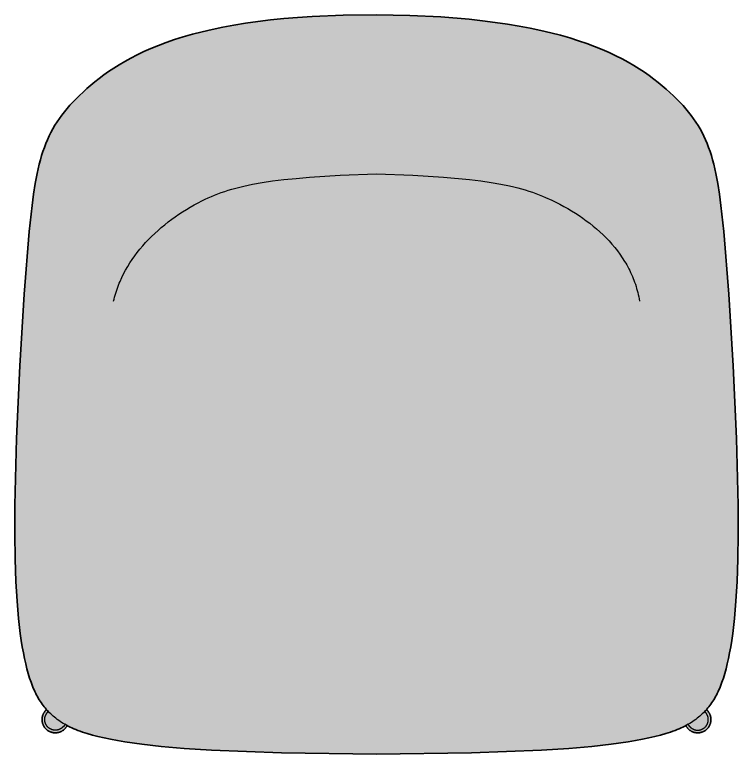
# Model space of a CAD drawing. Header units: millimetres. Extents: x 0 to 1642, y -922 to 767.
# Drawn here: x 119 to 664, y -922 to -364 of the extents above; entities that cross this region are included whole.
import ezdxf

# ---------------------------------------------------------------- set-up
doc = ezdxf.new("R2010")
doc.units = ezdxf.units.MM
doc.layers.add('Blocks', color=7, linetype='Continuous')
doc.layers.add('Blocks$Fill', color=7, linetype='Continuous', true_color=0xffffff)
doc.layers.add('Blocks$Inner', color=7, linetype='Continuous', lineweight=25, true_color=0x007f00)
doc.layers.add('Blocks$Outline', color=7, linetype='Continuous', lineweight=35, true_color=0xff3f3f)

# ---------------------------------------------------------------- blocks, each defined once
blk = doc.blocks.new('Fiber Armchair 4-leg Top')
at = {"layer": 'Blocks$Fill'}
blk.add_hatch(color=256, dxfattribs=at).paths.add_polyline_path([(325.91, 114.32), (351.17, 114.57), (376.42, 114.09), (399.71, 112.95), (421.13, 111.19), (431.16, 110.1), (440.77, 108.87), (449.95, 107.52), (458.72, 106.05), (467.1, 104.46), (475.1, 102.76), (482.72, 100.96), (489.98, 99.06), (496.89, 97.08), (503.46, 95.01), (509.71, 92.87), (515.64, 90.66), (521.28, 88.38), (526.62, 86.05), (531.69, 83.66), (536.49, 81.23), (541.03, 78.77), (545.34, 76.27), (549.41, 73.74), (553.27, 71.2), (556.92, 68.65), (560.38, 66.09), (563.65, 63.53), (566.76, 60.98), (569.7, 58.44), (572.5, 55.92), (575.16, 53.43), (577.69, 50.95), (580.1, 48.49), (582.38, 46.03), (584.54, 43.57), (586.59, 41.11), (588.53, 38.62), (590.36, 36.12), (592.09, 33.58), (593.73, 31.01), (595.26, 28.39), (596.71, 25.73), (598.08, 23), (599.36, 20.22), (600.56, 17.36), (601.69, 14.42), (602.75, 11.39), (603.75, 8.28), (604.68, 5.06), (605.56, 1.74), (606.38, -1.7), (607.16, -5.25), (608.58, -12.76), (609.85, -20.82), (611.01, -29.51), (613.11, -48.98), (616.98, -96.27), (620.28, -150.37), (622.7, -205.43), (623.93, -255.62), (624.01, -277.23), (623.75, -296.38), (623.17, -313.27), (622.31, -328.13), (621.2, -341.16), (619.87, -352.58), (619.12, -357.74), (618.34, -362.59), (617.51, -367.13), (616.65, -371.4), (615.76, -375.43), (614.82, -379.22), (613.85, -382.79), (612.84, -386.15), (611.77, -389.31), (611.22, -390.82), (610.66, -392.28), (610.08, -393.7), (609.49, -395.07), (608.89, -396.4), (608.27, -397.7), (607.63, -398.95), (606.98, -400.17), (606.31, -401.35), (605.62, -402.5), (604.92, -403.62), (604.2, -404.7), (603.46, -405.75), (602.71, -406.78), (601.93, -407.78), (601.13, -408.75), (600.32, -409.7), (600.05, -409.99), (600.31, -410.22), (600.56, -410.47), (600.8, -410.71), (601.03, -410.97), (601.25, -411.24), (601.46, -411.51), (601.66, -411.79), (601.86, -412.08), (602.04, -412.37), (602.21, -412.67), (602.37, -412.98), (602.53, -413.29), (602.67, -413.6), (602.8, -413.92), (602.91, -414.25), (603.02, -414.58), (603.12, -414.91), (603.2, -415.24), (603.28, -415.58), (603.34, -415.92), (603.39, -416.26), (603.42, -416.61), (603.45, -416.95), (603.46, -417.3), (603.46, -417.64), (603.45, -417.99), (603.43, -418.33), (603.4, -418.68), (603.35, -419.02), (603.29, -419.36), (603.22, -419.7), (603.14, -420.03), (603.05, -420.37), (602.94, -420.7), (602.83, -421.02), (602.7, -421.34), (602.56, -421.66), (602.41, -421.97), (602.25, -422.28), (602.08, -422.58), (601.9, -422.88), (601.71, -423.16), (601.51, -423.45), (601.3, -423.72), (601.08, -423.99), (600.86, -424.25), (600.62, -424.5), (600.37, -424.74), (600.12, -424.98), (599.86, -425.2), (599.59, -425.42), (599.31, -425.63), (599.03, -425.82), (598.74, -426.01), (598.44, -426.19), (598.14, -426.35), (597.83, -426.51), (597.51, -426.66), (597.2, -426.79), (596.87, -426.91), (596.55, -427.03), (596.22, -427.13), (595.88, -427.22), (595.55, -427.29), (595.21, -427.36), (594.86, -427.42), (594.52, -427.46), (594.18, -427.49), (593.83, -427.51), (593.49, -427.51), (593.14, -427.51), (592.8, -427.49), (592.45, -427.46), (592.11, -427.42), (591.77, -427.37), (591.43, -427.3), (591.09, -427.23), (590.76, -427.14), (590.42, -427.04), (590.1, -426.93), (589.77, -426.81), (589.45, -426.67), (589.14, -426.53), (588.83, -426.38), (588.53, -426.21), (588.23, -426.03), (587.94, -425.85), (587.65, -425.65), (587.38, -425.45), (587.11, -425.23), (586.84, -425.01), (586.59, -424.77), (586.34, -424.53), (586.1, -424.28), (585.87, -424.02), (585.65, -423.76), (585.44, -423.48), (585.24, -423.2), (585.05, -422.91), (584.87, -422.62), (584.69, -422.32), (584.53, -422.01), (583.71, -422.44), (582.35, -423.11), (580.94, -423.77), (579.48, -424.42), (577.95, -425.06), (576.37, -425.68), (574.72, -426.3), (573.01, -426.9), (569.39, -428.07), (565.47, -429.2), (561.25, -430.29), (556.71, -431.34), (551.81, -432.36), (546.55, -433.34), (540.9, -434.3), (528.3, -436.11), (513.57, -437.79), (496.17, -439.3), (475.59, -440.63), (422.84, -442.65), (351.17, -443.65), (279.5, -442.65), (226.74, -440.63), (206.17, -439.3), (188.77, -437.79), (174.03, -436.11), (161.44, -434.3), (155.79, -433.34), (150.53, -432.36), (145.63, -431.34), (141.08, -430.29), (136.86, -429.2), (132.95, -428.07), (129.32, -426.9), (127.61, -426.3), (125.97, -425.68), (124.38, -425.06), (122.86, -424.42), (121.39, -423.77), (119.98, -423.11), (118.62, -422.44), (117.8, -422.01), (117.64, -422.32), (117.47, -422.62), (117.29, -422.91), (117.1, -423.2), (116.9, -423.48), (116.68, -423.76), (116.46, -424.02), (116.23, -424.28), (116, -424.53), (115.75, -424.77), (115.49, -425.01), (115.23, -425.23), (114.96, -425.45), (114.68, -425.65), (114.4, -425.85), (114.11, -426.03), (113.81, -426.21), (113.51, -426.38), (113.2, -426.53), (112.88, -426.67), (112.56, -426.81), (112.24, -426.93), (111.91, -427.04), (111.58, -427.14), (111.25, -427.23), (110.91, -427.3), (110.57, -427.37), (110.23, -427.42), (109.89, -427.46), (109.54, -427.49), (109.2, -427.51), (108.85, -427.51), (108.5, -427.51), (108.16, -427.49), (107.81, -427.46), (107.47, -427.42), (107.13, -427.36), (106.79, -427.29), (106.45, -427.22), (106.12, -427.13), (105.79, -427.03), (105.46, -426.91), (105.14, -426.79), (104.82, -426.66), (104.51, -426.51), (104.2, -426.35), (103.9, -426.19), (103.6, -426.01), (103.31, -425.82), (103.03, -425.63), (102.75, -425.42), (102.48, -425.2), (102.22, -424.98), (101.96, -424.74), (101.72, -424.5), (101.48, -424.25), (101.25, -423.99), (101.03, -423.72), (100.82, -423.45), (100.62, -423.16), (100.43, -422.88), (100.25, -422.58), (100.08, -422.28), (99.92, -421.97), (99.77, -421.66), (99.64, -421.34), (99.51, -421.02), (99.39, -420.7), (99.29, -420.37), (99.2, -420.03), (99.11, -419.7), (99.04, -419.36), (98.99, -419.02), (98.94, -418.68), (98.91, -418.33), (98.88, -417.99), (98.87, -417.64), (98.87, -417.3), (98.89, -416.95), (98.91, -416.61), (98.95, -416.26), (99, -415.92), (99.06, -415.58), (99.13, -415.24), (99.22, -414.91), (99.31, -414.58), (99.42, -414.25), (99.54, -413.92), (99.67, -413.6), (99.81, -413.29), (99.96, -412.98), (100.12, -412.67), (100.3, -412.37), (100.48, -412.08), (100.67, -411.79), (100.88, -411.51), (101.09, -411.24), (101.31, -410.97), (101.54, -410.71), (101.78, -410.47), (102.03, -410.22), (102.28, -409.99), (102.02, -409.7), (101.2, -408.75), (100.41, -407.78), (99.63, -406.78), (98.87, -405.75), (98.13, -404.7), (97.41, -403.62), (96.71, -402.5), (96.03, -401.35), (95.36, -400.17), (94.71, -398.95), (94.07, -397.7), (93.45, -396.4), (92.84, -395.07), (92.25, -393.7), (91.68, -392.28), (91.11, -390.82), (90.56, -389.31), (89.5, -386.15), (88.48, -382.79), (87.51, -379.22), (86.58, -375.43), (85.68, -371.4), (84.82, -367.13), (84, -362.59), (83.21, -357.74), (82.47, -352.58), (81.14, -341.16), (80.02, -328.13), (79.16, -313.27), (78.59, -296.38), (78.32, -277.23), (78.41, -255.62), (79.63, -205.43), (82.05, -150.37), (85.36, -96.27), (89.23, -48.98), (91.33, -29.51), (92.49, -20.82), (93.76, -12.75), (95.18, -5.24), (95.95, -1.68), (96.78, 1.76), (97.65, 5.08), (98.59, 8.31), (99.58, 11.43), (100.64, 14.46), (101.77, 17.41), (102.98, 20.28), (104.26, 23.08), (105.62, 25.81), (107.07, 28.49), (108.61, 31.12), (110.24, 33.71), (111.97, 36.26), (113.81, 38.79), (115.75, 41.29), (117.8, 43.78), (119.96, 46.26), (122.24, 48.74), (124.65, 51.23), (127.18, 53.74), (129.84, 56.26), (132.64, 58.82), (135.58, 61.39), (138.69, 63.98), (141.96, 66.57), (145.42, 69.17), (149.07, 71.76), (152.92, 74.33), (157, 76.89), (161.31, 79.42), (165.85, 81.92), (170.65, 84.38), (175.72, 86.79), (181.06, 89.15), (186.7, 91.44), (192.63, 93.67), (198.88, 95.83), (205.45, 97.9), (212.36, 99.88), (219.62, 101.77), (227.24, 103.56), (235.24, 105.24), (243.62, 106.8), (252.39, 108.24), (261.57, 109.55), (271.18, 110.73), (281.21, 111.76), (291.69, 112.64), (302.63, 113.37)], flags=0)
at = {"layer": 'Blocks$Inner'}
for p, q in [((103.62, -411.43), (103.09, -411.99)), ((598.71, -411.43), (599.25, -411.99))]:
    blk.add_line(p, q, dxfattribs=at)
blk.add_lwpolyline([(351.17, -443.65), (279.5, -442.65), (226.74, -440.63), (206.17, -439.3), (188.77, -437.79), (174.03, -436.11), (161.44, -434.3), (155.79, -433.34), (150.53, -432.36), (145.63, -431.34), (141.08, -430.29), (136.86, -429.2), (132.95, -428.07), (129.32, -426.9), (127.61, -426.3), (125.97, -425.68), (124.38, -425.06), (122.86, -424.42), (121.39, -423.77), (119.98, -423.11), (118.62, -422.44), (117.31, -421.75), (116.05, -421.05), (114.83, -420.34), (113.66, -419.61), (112.52, -418.87), (111.43, -418.12), (110.36, -417.35), (109.33, -416.56), (108.33, -415.76), (107.36, -414.95), (106.42, -414.12), (105.49, -413.27), (104.59, -412.41), (103.71, -411.52), (102.86, -410.62), (102.02, -409.7), (101.2, -408.75), (100.41, -407.78), (99.63, -406.78), (98.87, -405.75), (98.13, -404.7), (97.41, -403.62), (96.71, -402.5), (96.03, -401.35), (95.36, -400.17), (94.71, -398.95), (94.07, -397.7), (93.45, -396.4), (92.84, -395.07), (92.25, -393.7), (91.68, -392.28), (91.11, -390.82), (90.56, -389.31), (89.5, -386.15), (88.48, -382.79), (87.51, -379.22), (86.58, -375.43), (85.68, -371.4), (84.82, -367.13), (84, -362.59), (83.21, -357.74), (82.47, -352.58), (81.14, -341.16), (80.02, -328.13), (79.16, -313.27), (78.59, -296.38), (78.32, -277.23), (78.41, -255.62), (79.63, -205.43), (82.05, -150.37), (85.36, -96.27), (89.23, -48.98), (91.33, -29.51), (92.49, -20.82), (93.76, -12.75), (95.18, -5.24), (95.95, -1.68), (96.78, 1.76), (97.65, 5.08), (98.59, 8.31), (99.58, 11.43), (100.64, 14.46), (101.77, 17.41), (102.98, 20.28), (104.26, 23.08), (105.62, 25.81), (107.07, 28.49), (108.61, 31.12), (110.24, 33.71), (111.97, 36.26), (113.81, 38.79), (115.75, 41.29), (117.8, 43.78), (119.96, 46.26), (122.24, 48.74), (124.65, 51.23), (127.18, 53.74), (129.84, 56.26), (132.64, 58.82), (135.58, 61.39), (138.69, 63.98), (141.96, 66.57), (145.42, 69.17), (149.07, 71.76), (152.92, 74.33), (157, 76.89), (161.31, 79.42), (165.85, 81.92), (170.65, 84.38), (175.72, 86.79), (181.06, 89.15), (186.7, 91.44), (192.63, 93.67), (198.88, 95.83), (205.45, 97.9), (212.36, 99.88), (219.62, 101.77), (227.24, 103.56), (235.24, 105.24), (243.62, 106.8), (252.39, 108.24), (261.57, 109.55), (271.18, 110.73), (281.21, 111.76), (291.69, 112.64), (302.63, 113.37), (325.91, 114.32), (351.17, 114.57), (376.42, 114.09), (399.71, 112.95), (421.13, 111.19), (431.16, 110.1), (440.77, 108.87), (449.95, 107.52), (458.72, 106.05), (467.1, 104.46), (475.1, 102.76), (482.72, 100.96), (489.98, 99.06), (496.89, 97.08), (503.46, 95.01), (509.71, 92.87), (515.64, 90.66), (521.28, 88.38), (526.62, 86.05), (531.69, 83.66), (536.49, 81.23), (541.03, 78.77), (545.34, 76.27), (549.41, 73.74), (553.27, 71.2), (556.92, 68.65), (560.38, 66.09), (563.65, 63.53), (566.76, 60.98), (569.7, 58.44), (572.5, 55.92), (575.16, 53.43), (577.69, 50.95), (580.1, 48.49), (582.38, 46.03), (584.54, 43.57), (586.59, 41.11), (588.53, 38.62), (590.36, 36.12), (592.09, 33.58), (593.73, 31.01), (595.26, 28.39), (596.71, 25.73), (598.08, 23), (599.36, 20.22), (600.56, 17.36), (601.69, 14.42), (602.75, 11.39), (603.75, 8.28), (604.68, 5.06), (605.56, 1.74), (606.38, -1.7), (607.16, -5.25), (608.58, -12.76), (609.85, -20.82), (611.01, -29.51), (613.11, -48.98), (616.98, -96.27), (620.28, -150.37), (622.7, -205.43), (623.93, -255.62), (624.01, -277.23), (623.75, -296.38), (623.17, -313.27), (622.31, -328.13), (621.2, -341.16), (619.87, -352.58), (619.12, -357.74), (618.34, -362.59), (617.51, -367.13), (616.65, -371.4), (615.76, -375.43), (614.82, -379.22), (613.85, -382.79), (612.84, -386.15), (611.77, -389.31), (611.22, -390.82), (610.66, -392.28), (610.08, -393.7), (609.49, -395.07), (608.89, -396.4), (608.27, -397.7), (607.63, -398.95), (606.98, -400.17), (606.31, -401.35), (605.62, -402.5), (604.92, -403.62), (604.2, -404.7), (603.46, -405.75), (602.71, -406.78), (601.93, -407.78), (601.13, -408.75), (600.32, -409.7), (599.48, -410.62), (598.62, -411.52), (597.74, -412.41), (596.84, -413.27), (595.92, -414.12), (594.97, -414.95), (594, -415.76), (593, -416.56), (591.97, -417.35), (590.91, -418.12), (589.81, -418.87), (588.68, -419.61), (587.5, -420.34), (586.29, -421.05), (585.02, -421.75), (583.71, -422.44), (582.35, -423.11), (580.94, -423.77), (579.48, -424.42), (577.95, -425.06), (576.37, -425.68), (574.72, -426.3), (573.01, -426.9), (569.39, -428.07), (565.47, -429.2), (561.25, -430.29), (556.71, -431.34), (551.81, -432.36), (546.55, -433.34), (540.9, -434.3), (528.3, -436.11), (513.57, -437.79), (496.17, -439.3), (475.59, -440.63), (422.84, -442.65)], close=True, dxfattribs=at)
for points in [[(152.82, -101.56), (153.18, -100.04), (153.57, -98.52), (153.99, -97.02), (154.44, -95.52), (154.92, -94.03), (155.42, -92.55), (155.95, -91.07), (156.51, -89.61), (157.09, -88.15), (157.7, -86.71), (159, -83.84), (160.4, -81.02), (161.89, -78.23), (163.48, -75.48), (165.16, -72.77), (166.93, -70.11), (168.78, -67.49), (170.72, -64.91), (172.73, -62.38), (174.83, -59.89), (176.99, -57.46), (179.23, -55.07), (181.54, -52.73), (183.92, -50.45), (186.35, -48.21), (188.85, -46.03), (191.41, -43.9), (194.02, -41.83), (196.68, -39.82), (199.39, -37.86), (202.14, -35.97), (204.94, -34.13), (207.78, -32.36), (210.66, -30.64), (213.57, -28.99), (216.52, -27.41), (219.49, -25.89), (221.83, -24.75), (224.18, -23.66), (226.58, -22.6), (229.01, -21.58), (231.5, -20.6), (234.05, -19.65), (236.67, -18.74), (239.36, -17.87), (242.15, -17.03), (245.03, -16.22), (248.02, -15.45), (251.12, -14.71), (257.71, -13.32), (264.86, -12.05), (272.65, -10.9), (281.16, -9.85), (290.45, -8.9), (300.59, -8.05), (323.74, -6.62), (351.17, -5.49), (378.61, -6.61), (401.79, -8.05), (421.29, -9.83), (429.83, -10.86), (437.67, -12), (444.87, -13.24), (451.51, -14.6), (454.64, -15.33), (457.66, -16.08), (460.57, -16.87), (463.38, -17.69), (466.11, -18.54), (468.76, -19.42), (471.35, -20.34), (473.87, -21.29), (476.34, -22.28), (478.77, -23.3), (483.53, -25.46), (486.56, -26.92), (489.55, -28.45), (492.51, -30.04), (495.44, -31.69), (498.33, -33.4), (501.18, -35.17), (503.98, -37.01), (506.73, -38.9), (509.43, -40.86), (512.08, -42.87), (514.67, -44.94), (517.19, -47.07), (519.65, -49.26), (522.05, -51.51), (524.37, -53.82), (526.61, -56.18), (528.77, -58.61), (530.86, -61.08), (532.86, -63.62), (534.76, -66.21), (536.58, -68.86), (538.3, -71.56), (539.13, -72.93), (539.92, -74.32), (540.7, -75.71), (541.44, -77.13), (542.17, -78.55), (542.86, -79.99), (543.53, -81.45), (544.16, -82.92), (544.78, -84.4), (545.36, -85.89), (545.91, -87.4), (546.43, -88.92), (546.93, -90.45), (547.39, -92), (547.83, -93.56), (548.23, -95.13), (548.6, -96.72), (548.94, -98.32), (549.25, -99.93), (549.52, -101.56)], [(102.28, -409.99), (102.03, -410.22), (101.78, -410.47), (101.54, -410.71), (101.31, -410.97), (101.09, -411.24), (100.88, -411.51), (100.67, -411.79), (100.48, -412.08), (100.3, -412.37), (100.12, -412.67), (99.96, -412.98), (99.81, -413.29), (99.67, -413.6), (99.54, -413.92), (99.42, -414.25), (99.31, -414.58), (99.22, -414.91), (99.13, -415.24), (99.06, -415.58), (99, -415.92), (98.95, -416.26), (98.91, -416.61), (98.89, -416.95), (98.87, -417.3), (98.87, -417.64), (98.88, -417.99), (98.91, -418.33), (98.94, -418.68), (98.99, -419.02), (99.04, -419.36), (99.11, -419.7), (99.2, -420.03), (99.29, -420.37), (99.39, -420.7), (99.51, -421.02), (99.64, -421.34), (99.77, -421.66), (99.92, -421.97), (100.08, -422.28), (100.25, -422.58), (100.43, -422.88), (100.62, -423.16), (100.82, -423.45), (101.03, -423.72), (101.25, -423.99), (101.48, -424.25), (101.72, -424.5), (101.96, -424.74), (102.22, -424.98), (102.48, -425.2), (102.75, -425.42), (103.03, -425.63), (103.31, -425.82), (103.6, -426.01), (103.9, -426.19), (104.2, -426.35), (104.51, -426.51), (104.82, -426.66), (105.14, -426.79), (105.46, -426.91), (105.79, -427.03), (106.12, -427.13), (106.45, -427.22), (106.79, -427.29), (107.13, -427.36), (107.47, -427.42), (107.81, -427.46), (108.16, -427.49), (108.5, -427.51), (108.85, -427.51), (109.2, -427.51), (109.54, -427.49), (109.89, -427.46), (110.23, -427.42), (110.57, -427.37), (110.91, -427.3), (111.25, -427.23), (111.58, -427.14), (111.91, -427.04), (112.24, -426.93), (112.56, -426.81), (112.88, -426.67), (113.2, -426.53), (113.51, -426.38), (113.81, -426.21), (114.11, -426.03), (114.4, -425.85), (114.68, -425.65), (114.96, -425.45), (115.23, -425.23), (115.49, -425.01), (115.75, -424.77), (116, -424.53), (116.23, -424.28), (116.46, -424.02), (116.68, -423.76), (116.9, -423.48), (117.1, -423.2), (117.29, -422.91), (117.47, -422.62), (117.64, -422.32), (117.8, -422.01)], [(116.38, -421.24), (114.8, -422.88), (114.61, -423.09), (114.42, -423.28), (114.21, -423.47), (114, -423.65), (113.79, -423.83), (113.56, -423.99), (113.34, -424.15), (113.1, -424.3), (112.86, -424.45), (112.62, -424.58), (112.37, -424.71), (112.12, -424.82), (111.87, -424.93), (111.61, -425.03), (111.34, -425.12), (111.08, -425.2), (110.81, -425.28), (110.54, -425.34), (110.27, -425.39), (109.99, -425.43), (109.72, -425.47), (109.44, -425.49), (109.16, -425.51), (108.88, -425.51), (108.61, -425.51), (108.33, -425.49), (108.05, -425.47), (107.78, -425.44), (107.5, -425.4), (107.23, -425.34), (106.96, -425.28), (106.69, -425.21), (106.42, -425.13), (106.16, -425.04), (105.9, -424.94), (105.64, -424.83), (105.39, -424.72), (105.14, -424.59), (104.9, -424.46), (104.66, -424.32), (104.43, -424.17), (104.2, -424.01), (103.98, -423.84), (103.76, -423.67), (103.55, -423.49), (103.35, -423.3), (103.15, -423.1), (102.96, -422.9), (102.77, -422.69), (102.6, -422.48), (102.43, -422.26), (102.27, -422.03), (102.12, -421.8), (101.97, -421.56), (101.83, -421.32), (101.71, -421.07), (101.59, -420.82), (101.48, -420.56), (101.38, -420.31), (101.28, -420.04), (101.2, -419.78), (101.13, -419.51), (101.06, -419.24), (101.01, -418.97), (100.96, -418.69), (100.92, -418.42), (100.9, -418.14), (100.88, -417.86), (100.87, -417.59), (100.88, -417.31), (100.89, -417.03), (100.91, -416.75), (100.94, -416.48), (100.98, -416.2), (101.03, -415.93), (101.09, -415.66), (101.16, -415.39), (101.24, -415.12), (101.33, -414.86), (101.42, -414.6), (101.53, -414.34), (101.64, -414.09), (101.77, -413.84), (101.9, -413.6), (102.04, -413.36), (102.19, -413.12), (102.34, -412.89), (102.51, -412.67), (102.68, -412.45), (102.86, -412.24), (103.05, -412.03), (103.24, -411.83), (103.44, -411.64), (103.65, -411.46)], [(600.05, -409.99), (600.31, -410.22), (600.56, -410.47), (600.8, -410.71), (601.03, -410.97), (601.25, -411.24), (601.46, -411.51), (601.66, -411.79), (601.86, -412.08), (602.04, -412.37), (602.21, -412.67), (602.37, -412.98), (602.53, -413.29), (602.67, -413.6), (602.8, -413.92), (602.91, -414.25), (603.02, -414.58), (603.12, -414.91), (603.2, -415.24), (603.28, -415.58), (603.34, -415.92), (603.39, -416.26), (603.42, -416.61), (603.45, -416.95), (603.46, -417.3), (603.46, -417.64), (603.45, -417.99), (603.43, -418.33), (603.4, -418.68), (603.35, -419.02), (603.29, -419.36), (603.22, -419.7), (603.14, -420.03), (603.05, -420.37), (602.94, -420.7), (602.83, -421.02), (602.7, -421.34), (602.56, -421.66), (602.41, -421.97), (602.25, -422.28), (602.08, -422.58), (601.9, -422.88), (601.71, -423.16), (601.51, -423.45), (601.3, -423.72), (601.08, -423.99), (600.86, -424.25), (600.62, -424.5), (600.37, -424.74), (600.12, -424.98), (599.86, -425.2), (599.59, -425.42), (599.31, -425.63), (599.03, -425.82), (598.74, -426.01), (598.44, -426.19), (598.14, -426.35), (597.83, -426.51), (597.51, -426.66), (597.2, -426.79), (596.87, -426.91), (596.55, -427.03), (596.22, -427.13), (595.88, -427.22), (595.55, -427.29), (595.21, -427.36), (594.86, -427.42), (594.52, -427.46), (594.18, -427.49), (593.83, -427.51), (593.49, -427.51), (593.14, -427.51), (592.8, -427.49), (592.45, -427.46), (592.11, -427.42), (591.77, -427.37), (591.43, -427.3), (591.09, -427.23), (590.76, -427.14), (590.42, -427.04), (590.1, -426.93), (589.77, -426.81), (589.45, -426.67), (589.14, -426.53), (588.83, -426.38), (588.53, -426.21), (588.23, -426.03), (587.94, -425.85), (587.65, -425.65), (587.38, -425.45), (587.11, -425.23), (586.84, -425.01), (586.59, -424.77), (586.34, -424.53), (586.1, -424.28), (585.87, -424.02), (585.65, -423.76), (585.44, -423.48), (585.24, -423.2), (585.05, -422.91), (584.87, -422.62), (584.69, -422.32), (584.53, -422.01)], [(585.96, -421.24), (587.53, -422.88), (587.72, -423.09), (587.92, -423.28), (588.12, -423.47), (588.33, -423.65), (588.55, -423.83), (588.77, -423.99), (589, -424.15), (589.23, -424.3), (589.47, -424.45), (589.72, -424.58), (589.96, -424.71), (590.21, -424.82), (590.47, -424.93), (590.73, -425.03), (590.99, -425.12), (591.26, -425.2), (591.53, -425.28), (591.8, -425.34), (592.07, -425.39), (592.34, -425.43), (592.62, -425.47), (592.9, -425.49), (593.17, -425.51), (593.45, -425.51), (593.73, -425.51), (594.01, -425.49), (594.28, -425.47), (594.56, -425.44), (594.84, -425.4), (595.11, -425.34), (595.38, -425.28), (595.65, -425.21), (595.91, -425.13), (596.18, -425.04), (596.44, -424.94), (596.69, -424.83), (596.94, -424.72), (597.19, -424.59), (597.44, -424.46), (597.67, -424.32), (597.91, -424.17), (598.14, -424.01), (598.36, -423.84), (598.58, -423.67), (598.79, -423.49), (598.99, -423.3), (599.19, -423.1), (599.38, -422.9), (599.56, -422.69), (599.74, -422.48), (599.91, -422.26), (600.07, -422.03), (600.22, -421.8), (600.37, -421.56), (600.5, -421.32), (600.63, -421.07), (600.75, -420.82), (600.86, -420.56), (600.96, -420.31), (601.05, -420.04), (601.14, -419.78), (601.21, -419.51), (601.27, -419.24), (601.33, -418.97), (601.38, -418.69), (601.41, -418.42), (601.44, -418.14), (601.46, -417.86), (601.46, -417.59), (601.46, -417.31), (601.45, -417.03), (601.43, -416.75), (601.4, -416.48), (601.36, -416.2), (601.31, -415.93), (601.25, -415.66), (601.18, -415.39), (601.1, -415.12), (601.01, -414.86), (600.91, -414.6), (600.81, -414.34), (600.69, -414.09), (600.57, -413.84), (600.44, -413.6), (600.3, -413.36), (600.15, -413.12), (599.99, -412.89), (599.83, -412.67), (599.66, -412.45), (599.48, -412.24), (599.29, -412.03), (599.1, -411.83), (598.9, -411.64), (598.69, -411.46)]]:
    blk.add_lwpolyline(points, dxfattribs=at)
at = {"layer": 'Blocks$Outline'}
for points in [[(271.18, 110.73), (281.21, 111.76)], [(281.21, 111.76), (291.69, 112.64)], [(291.69, 112.64), (302.63, 113.37)], [(302.63, 113.37), (325.91, 114.32)], [(325.91, 114.32), (351.17, 114.57)], [(351.17, 114.57), (376.42, 114.09)], [(376.42, 114.09), (399.71, 112.95)], [(399.71, 112.95), (421.13, 111.19)], [(235.24, 105.24), (243.62, 106.8)], [(243.62, 106.8), (252.39, 108.24)], [(252.39, 108.24), (261.57, 109.55)], [(261.57, 109.55), (271.18, 110.73)], [(421.13, 111.19), (431.16, 110.1)], [(431.16, 110.1), (440.77, 108.87)], [(440.77, 108.87), (449.95, 107.52)], [(449.95, 107.52), (458.72, 106.05)], [(212.36, 99.88), (219.62, 101.77)], [(219.62, 101.77), (227.24, 103.56)], [(227.24, 103.56), (235.24, 105.24)], [(458.72, 106.05), (467.1, 104.46)], [(467.1, 104.46), (475.1, 102.76)], [(475.1, 102.76), (482.72, 100.96)], [(482.72, 100.96), (489.98, 99.06)], [(192.63, 93.67), (198.88, 95.83)], [(198.88, 95.83), (205.45, 97.9)], [(205.45, 97.9), (212.36, 99.88)], [(489.98, 99.06), (496.89, 97.08)], [(496.89, 97.08), (503.46, 95.01)], [(503.46, 95.01), (509.71, 92.87)], [(181.06, 89.15), (186.7, 91.44)], [(186.7, 91.44), (192.63, 93.67)], [(509.71, 92.87), (515.64, 90.66)], [(515.64, 90.66), (521.28, 88.38)], [(165.85, 81.92), (170.65, 84.38)], [(170.65, 84.38), (175.72, 86.79)], [(175.72, 86.79), (181.06, 89.15)], [(521.28, 88.38), (526.62, 86.05)], [(526.62, 86.05), (531.69, 83.66)], [(157, 76.89), (161.31, 79.42)], [(161.31, 79.42), (165.85, 81.92)], [(531.69, 83.66), (536.49, 81.23)], [(536.49, 81.23), (541.03, 78.77)], [(541.03, 78.77), (545.34, 76.27)], [(149.07, 71.76), (152.92, 74.33)], [(152.92, 74.33), (157, 76.89)], [(545.34, 76.27), (549.41, 73.74)], [(549.41, 73.74), (553.27, 71.2)], [(141.96, 66.57), (145.42, 69.17)], [(145.42, 69.17), (149.07, 71.76)], [(553.27, 71.2), (556.92, 68.65)], [(556.92, 68.65), (560.38, 66.09)], [(135.58, 61.39), (138.69, 63.98)], [(138.69, 63.98), (141.96, 66.57)], [(560.38, 66.09), (563.65, 63.53)], [(563.65, 63.53), (566.76, 60.98)], [(127.18, 53.74), (129.84, 56.26)], [(129.84, 56.26), (132.64, 58.82)], [(132.64, 58.82), (135.58, 61.39)], [(566.76, 60.98), (569.7, 58.44)], [(569.7, 58.44), (572.5, 55.92)], [(572.5, 55.92), (575.16, 53.43)], [(122.24, 48.74), (124.65, 51.23)], [(124.65, 51.23), (127.18, 53.74)], [(575.16, 53.43), (577.69, 50.95)], [(577.69, 50.95), (580.1, 48.49)], [(117.8, 43.78), (119.96, 46.26)], [(119.96, 46.26), (122.24, 48.74)], [(580.1, 48.49), (582.38, 46.03)], [(582.38, 46.03), (584.54, 43.57)], [(113.81, 38.79), (115.75, 41.29)], [(115.75, 41.29), (117.8, 43.78)], [(584.54, 43.57), (586.59, 41.11)], [(586.59, 41.11), (588.53, 38.62)], [(108.61, 31.12), (110.24, 33.71)], [(110.24, 33.71), (111.97, 36.26)], [(111.97, 36.26), (113.81, 38.79)], [(588.53, 38.62), (590.36, 36.12)], [(590.36, 36.12), (592.09, 33.58)], [(592.09, 33.58), (593.73, 31.01)], [(105.62, 25.81), (107.07, 28.49)], [(107.07, 28.49), (108.61, 31.12)], [(593.73, 31.01), (595.26, 28.39)], [(595.26, 28.39), (596.71, 25.73)], [(102.98, 20.28), (104.26, 23.08)], [(104.26, 23.08), (105.62, 25.81)], [(596.71, 25.73), (598.08, 23)], [(598.08, 23), (599.36, 20.22)], [(100.64, 14.46), (101.77, 17.41)], [(101.77, 17.41), (102.98, 20.28)], [(599.36, 20.22), (600.56, 17.36)], [(600.56, 17.36), (601.69, 14.42)], [(98.59, 8.31), (99.58, 11.43)], [(99.58, 11.43), (100.64, 14.46)], [(601.69, 14.42), (602.75, 11.39)], [(602.75, 11.39), (603.75, 8.28)], [(97.65, 5.08), (98.59, 8.31)], [(603.75, 8.28), (604.68, 5.06)], [(95.95, -1.68), (96.78, 1.76)], [(96.78, 1.76), (97.65, 5.08)], [(604.68, 5.06), (605.56, 1.74)], [(605.56, 1.74), (606.38, -1.7)], [(93.76, -12.75), (95.18, -5.24)], [(95.18, -5.24), (95.95, -1.68)], [(606.38, -1.7), (607.16, -5.25)], [(607.16, -5.25), (608.58, -12.76)], [(92.49, -20.82), (93.76, -12.75)], [(608.58, -12.76), (609.85, -20.82)], [(91.33, -29.51), (92.49, -20.82)], [(609.85, -20.82), (611.01, -29.51)], [(89.23, -48.98), (91.33, -29.51)], [(611.01, -29.51), (613.11, -48.98)], [(85.36, -96.27), (89.23, -48.98)], [(613.11, -48.98), (616.98, -96.27)], [(82.05, -150.37), (85.36, -96.27)], [(616.98, -96.27), (620.28, -150.37)], [(79.63, -205.43), (82.05, -150.37)], [(620.28, -150.37), (622.7, -205.43)], [(78.41, -255.62), (79.63, -205.43)], [(622.7, -205.43), (623.93, -255.62)], [(78.32, -277.23), (78.41, -255.62)], [(623.93, -255.62), (624.01, -277.23)], [(78.59, -296.38), (78.32, -277.23)], [(624.01, -277.23), (623.75, -296.38)], [(79.16, -313.27), (78.59, -296.38)], [(623.75, -296.38), (623.17, -313.27)], [(80.02, -328.13), (79.16, -313.27)], [(623.17, -313.27), (622.31, -328.13)], [(81.14, -341.16), (80.02, -328.13)], [(622.31, -328.13), (621.2, -341.16)], [(82.47, -352.58), (81.14, -341.16)], [(621.2, -341.16), (619.87, -352.58)], [(83.21, -357.74), (82.47, -352.58)], [(619.87, -352.58), (619.12, -357.74)], [(84, -362.59), (83.21, -357.74)], [(84.82, -367.13), (84, -362.59)], [(618.34, -362.59), (617.51, -367.13)], [(619.12, -357.74), (618.34, -362.59)], [(85.68, -371.4), (84.82, -367.13)], [(617.51, -367.13), (616.65, -371.4)], [(86.58, -375.43), (85.68, -371.4)], [(616.65, -371.4), (615.76, -375.43)], [(87.51, -379.22), (86.58, -375.43)], [(88.48, -382.79), (87.51, -379.22)], [(614.82, -379.22), (613.85, -382.79)], [(615.76, -375.43), (614.82, -379.22)], [(89.5, -386.15), (88.48, -382.79)], [(613.85, -382.79), (612.84, -386.15)], [(90.56, -389.31), (89.5, -386.15)], [(91.11, -390.82), (90.56, -389.31)], [(611.77, -389.31), (611.22, -390.82)], [(612.84, -386.15), (611.77, -389.31)], [(91.68, -392.28), (91.11, -390.82)], [(92.25, -393.7), (91.68, -392.28)], [(92.84, -395.07), (92.25, -393.7)], [(93.45, -396.4), (92.84, -395.07)], [(609.49, -395.07), (608.89, -396.4)], [(610.08, -393.7), (609.49, -395.07)], [(610.66, -392.28), (610.08, -393.7)], [(611.22, -390.82), (610.66, -392.28)], [(94.07, -397.7), (93.45, -396.4)], [(94.71, -398.95), (94.07, -397.7)], [(95.36, -400.17), (94.71, -398.95)], [(96.03, -401.35), (95.36, -400.17)], [(96.71, -402.5), (96.03, -401.35)], [(606.31, -401.35), (605.62, -402.5)], [(606.98, -400.17), (606.31, -401.35)], [(607.63, -398.95), (606.98, -400.17)], [(608.27, -397.7), (607.63, -398.95)], [(608.89, -396.4), (608.27, -397.7)], [(97.41, -403.62), (96.71, -402.5)], [(98.13, -404.7), (97.41, -403.62)], [(98.87, -405.75), (98.13, -404.7)], [(99.63, -406.78), (98.87, -405.75)], [(100.41, -407.78), (99.63, -406.78)], [(602.71, -406.78), (601.93, -407.78)], [(603.46, -405.75), (602.71, -406.78)], [(604.2, -404.7), (603.46, -405.75)], [(604.92, -403.62), (604.2, -404.7)], [(605.62, -402.5), (604.92, -403.62)], [(99.81, -413.29), (99.96, -412.98)], [(99.96, -412.98), (100.12, -412.67)], [(100.12, -412.67), (100.3, -412.37)], [(100.3, -412.37), (100.48, -412.08)], [(101.2, -408.75), (100.41, -407.78)], [(100.48, -412.08), (100.67, -411.79)], [(100.67, -411.79), (100.88, -411.51)], [(100.88, -411.51), (101.09, -411.24)], [(101.09, -411.24), (101.31, -410.97)], [(102.02, -409.7), (101.2, -408.75)], [(101.31, -410.97), (101.54, -410.71)], [(101.54, -410.71), (101.78, -410.47)], [(101.78, -410.47), (102.03, -410.22)], [(102.28, -409.99), (102.02, -409.7)], [(102.03, -410.22), (102.28, -409.99)], [(600.32, -409.7), (600.05, -409.99)], [(600.05, -409.99), (600.31, -410.22)], [(600.31, -410.22), (600.56, -410.47)], [(601.13, -408.75), (600.32, -409.7)], [(600.56, -410.47), (600.8, -410.71)], [(600.8, -410.71), (601.03, -410.97)], [(601.03, -410.97), (601.25, -411.24)], [(601.93, -407.78), (601.13, -408.75)], [(601.25, -411.24), (601.46, -411.51)], [(601.46, -411.51), (601.66, -411.79)], [(601.66, -411.79), (601.86, -412.08)], [(601.86, -412.08), (602.04, -412.37)], [(602.04, -412.37), (602.21, -412.67)], [(602.21, -412.67), (602.37, -412.98)], [(602.37, -412.98), (602.53, -413.29)], [(98.87, -417.3), (98.89, -416.95)], [(98.87, -417.64), (98.87, -417.3)], [(98.88, -417.99), (98.87, -417.64)], [(98.91, -418.33), (98.88, -417.99)], [(98.89, -416.95), (98.91, -416.61)], [(98.91, -416.61), (98.95, -416.26)], [(98.94, -418.68), (98.91, -418.33)], [(98.95, -416.26), (99, -415.92)], [(99, -415.92), (99.06, -415.58)], [(99.06, -415.58), (99.13, -415.24)], [(99.13, -415.24), (99.22, -414.91)], [(99.22, -414.91), (99.31, -414.58)], [(99.31, -414.58), (99.42, -414.25)], [(99.42, -414.25), (99.54, -413.92)], [(99.54, -413.92), (99.67, -413.6)], [(99.67, -413.6), (99.81, -413.29)], [(602.53, -413.29), (602.67, -413.6)], [(602.67, -413.6), (602.8, -413.92)], [(602.8, -413.92), (602.91, -414.25)], [(602.91, -414.25), (603.02, -414.58)], [(603.02, -414.58), (603.12, -414.91)], [(603.12, -414.91), (603.2, -415.24)], [(603.2, -415.24), (603.28, -415.58)], [(603.28, -415.58), (603.34, -415.92)], [(603.34, -415.92), (603.39, -416.26)], [(603.39, -416.26), (603.42, -416.61)], [(603.43, -418.33), (603.4, -418.68)], [(603.42, -416.61), (603.45, -416.95)], [(603.45, -417.99), (603.43, -418.33)], [(603.45, -416.95), (603.46, -417.3)], [(603.46, -417.64), (603.45, -417.99)], [(603.46, -417.3), (603.46, -417.64)], [(98.99, -419.02), (98.94, -418.68)], [(99.04, -419.36), (98.99, -419.02)], [(99.11, -419.7), (99.04, -419.36)], [(99.2, -420.03), (99.11, -419.7)], [(99.29, -420.37), (99.2, -420.03)], [(99.39, -420.7), (99.29, -420.37)], [(99.51, -421.02), (99.39, -420.7)], [(99.64, -421.34), (99.51, -421.02)], [(99.77, -421.66), (99.64, -421.34)], [(99.92, -421.97), (99.77, -421.66)], [(100.08, -422.28), (99.92, -421.97)], [(100.25, -422.58), (100.08, -422.28)], [(100.43, -422.88), (100.25, -422.58)], [(100.62, -423.16), (100.43, -422.88)], [(100.82, -423.45), (100.62, -423.16)], [(101.03, -423.72), (100.82, -423.45)], [(101.25, -423.99), (101.03, -423.72)], [(101.48, -424.25), (101.25, -423.99)], [(116.46, -424.02), (116.23, -424.28)], [(116.68, -423.76), (116.46, -424.02)], [(116.9, -423.48), (116.68, -423.76)], [(117.1, -423.2), (116.9, -423.48)], [(117.29, -422.91), (117.1, -423.2)], [(117.47, -422.62), (117.29, -422.91)], [(117.64, -422.32), (117.47, -422.62)], [(117.8, -422.01), (117.64, -422.32)], [(118.62, -422.44), (117.8, -422.01)], [(119.98, -423.11), (118.62, -422.44)], [(121.39, -423.77), (119.98, -423.11)], [(122.86, -424.42), (121.39, -423.77)], [(580.94, -423.77), (579.48, -424.42)], [(582.35, -423.11), (580.94, -423.77)], [(583.71, -422.44), (582.35, -423.11)], [(584.53, -422.01), (583.71, -422.44)], [(584.69, -422.32), (584.53, -422.01)], [(584.87, -422.62), (584.69, -422.32)], [(585.05, -422.91), (584.87, -422.62)], [(585.24, -423.2), (585.05, -422.91)], [(585.44, -423.48), (585.24, -423.2)], [(585.65, -423.76), (585.44, -423.48)], [(585.87, -424.02), (585.65, -423.76)], [(586.1, -424.28), (585.87, -424.02)], [(601.08, -423.99), (600.86, -424.25)], [(601.3, -423.72), (601.08, -423.99)], [(601.51, -423.45), (601.3, -423.72)], [(601.71, -423.16), (601.51, -423.45)], [(601.9, -422.88), (601.71, -423.16)], [(602.08, -422.58), (601.9, -422.88)], [(602.25, -422.28), (602.08, -422.58)], [(602.41, -421.97), (602.25, -422.28)], [(602.56, -421.66), (602.41, -421.97)], [(602.7, -421.34), (602.56, -421.66)], [(602.83, -421.02), (602.7, -421.34)], [(602.94, -420.7), (602.83, -421.02)], [(603.05, -420.37), (602.94, -420.7)], [(603.14, -420.03), (603.05, -420.37)], [(603.22, -419.7), (603.14, -420.03)], [(603.29, -419.36), (603.22, -419.7)], [(603.35, -419.02), (603.29, -419.36)], [(603.4, -418.68), (603.35, -419.02)], [(101.72, -424.5), (101.48, -424.25)], [(101.96, -424.74), (101.72, -424.5)], [(102.22, -424.98), (101.96, -424.74)], [(102.48, -425.2), (102.22, -424.98)], [(102.75, -425.42), (102.48, -425.2)], [(103.03, -425.63), (102.75, -425.42)], [(103.31, -425.82), (103.03, -425.63)], [(103.6, -426.01), (103.31, -425.82)], [(103.9, -426.19), (103.6, -426.01)], [(104.2, -426.35), (103.9, -426.19)], [(104.51, -426.51), (104.2, -426.35)], [(104.82, -426.66), (104.51, -426.51)], [(105.14, -426.79), (104.82, -426.66)], [(105.46, -426.91), (105.14, -426.79)], [(105.79, -427.03), (105.46, -426.91)], [(106.12, -427.13), (105.79, -427.03)], [(106.45, -427.22), (106.12, -427.13)], [(106.79, -427.29), (106.45, -427.22)], [(107.13, -427.36), (106.79, -427.29)], [(107.47, -427.42), (107.13, -427.36)], [(107.81, -427.46), (107.47, -427.42)], [(108.16, -427.49), (107.81, -427.46)], [(108.5, -427.51), (108.16, -427.49)], [(108.85, -427.51), (108.5, -427.51)], [(109.2, -427.51), (108.85, -427.51)], [(109.54, -427.49), (109.2, -427.51)], [(109.89, -427.46), (109.54, -427.49)], [(110.23, -427.42), (109.89, -427.46)], [(110.57, -427.37), (110.23, -427.42)], [(110.91, -427.3), (110.57, -427.37)], [(111.25, -427.23), (110.91, -427.3)], [(111.58, -427.14), (111.25, -427.23)], [(111.91, -427.04), (111.58, -427.14)], [(112.24, -426.93), (111.91, -427.04)], [(112.56, -426.81), (112.24, -426.93)], [(112.88, -426.67), (112.56, -426.81)], [(113.2, -426.53), (112.88, -426.67)], [(113.51, -426.38), (113.2, -426.53)], [(113.81, -426.21), (113.51, -426.38)], [(114.11, -426.03), (113.81, -426.21)], [(114.4, -425.85), (114.11, -426.03)], [(114.68, -425.65), (114.4, -425.85)], [(114.96, -425.45), (114.68, -425.65)], [(115.23, -425.23), (114.96, -425.45)], [(115.49, -425.01), (115.23, -425.23)], [(115.75, -424.77), (115.49, -425.01)], [(116, -424.53), (115.75, -424.77)], [(116.23, -424.28), (116, -424.53)], [(124.38, -425.06), (122.86, -424.42)], [(125.97, -425.68), (124.38, -425.06)], [(127.61, -426.3), (125.97, -425.68)], [(129.32, -426.9), (127.61, -426.3)], [(132.95, -428.07), (129.32, -426.9)], [(136.86, -429.2), (132.95, -428.07)], [(141.08, -430.29), (136.86, -429.2)], [(565.47, -429.2), (561.25, -430.29)], [(569.39, -428.07), (565.47, -429.2)], [(573.01, -426.9), (569.39, -428.07)], [(574.72, -426.3), (573.01, -426.9)], [(576.37, -425.68), (574.72, -426.3)], [(577.95, -425.06), (576.37, -425.68)], [(579.48, -424.42), (577.95, -425.06)], [(586.34, -424.53), (586.1, -424.28)], [(586.59, -424.77), (586.34, -424.53)], [(586.84, -425.01), (586.59, -424.77)], [(587.11, -425.23), (586.84, -425.01)], [(587.38, -425.45), (587.11, -425.23)], [(587.65, -425.65), (587.38, -425.45)], [(587.94, -425.85), (587.65, -425.65)], [(588.23, -426.03), (587.94, -425.85)], [(588.53, -426.21), (588.23, -426.03)], [(588.83, -426.38), (588.53, -426.21)], [(589.14, -426.53), (588.83, -426.38)], [(589.45, -426.67), (589.14, -426.53)], [(589.77, -426.81), (589.45, -426.67)], [(590.1, -426.93), (589.77, -426.81)], [(590.42, -427.04), (590.1, -426.93)], [(590.76, -427.14), (590.42, -427.04)], [(591.09, -427.23), (590.76, -427.14)], [(591.43, -427.3), (591.09, -427.23)], [(591.77, -427.37), (591.43, -427.3)], [(592.11, -427.42), (591.77, -427.37)], [(592.45, -427.46), (592.11, -427.42)], [(592.8, -427.49), (592.45, -427.46)], [(593.14, -427.51), (592.8, -427.49)], [(593.49, -427.51), (593.14, -427.51)], [(593.83, -427.51), (593.49, -427.51)], [(594.18, -427.49), (593.83, -427.51)], [(594.52, -427.46), (594.18, -427.49)], [(594.86, -427.42), (594.52, -427.46)], [(595.21, -427.36), (594.86, -427.42)], [(595.55, -427.29), (595.21, -427.36)], [(595.88, -427.22), (595.55, -427.29)], [(596.22, -427.13), (595.88, -427.22)], [(596.55, -427.03), (596.22, -427.13)], [(596.87, -426.91), (596.55, -427.03)], [(597.2, -426.79), (596.87, -426.91)], [(597.51, -426.66), (597.2, -426.79)], [(597.83, -426.51), (597.51, -426.66)], [(598.14, -426.35), (597.83, -426.51)], [(598.44, -426.19), (598.14, -426.35)], [(598.74, -426.01), (598.44, -426.19)], [(599.03, -425.82), (598.74, -426.01)], [(599.31, -425.63), (599.03, -425.82)], [(599.59, -425.42), (599.31, -425.63)], [(599.86, -425.2), (599.59, -425.42)], [(600.12, -424.98), (599.86, -425.2)], [(600.37, -424.74), (600.12, -424.98)], [(600.62, -424.5), (600.37, -424.74)], [(600.86, -424.25), (600.62, -424.5)], [(145.63, -431.34), (141.08, -430.29)], [(150.53, -432.36), (145.63, -431.34)], [(155.79, -433.34), (150.53, -432.36)], [(161.44, -434.3), (155.79, -433.34)], [(174.03, -436.11), (161.44, -434.3)], [(540.9, -434.3), (528.3, -436.11)], [(546.55, -433.34), (540.9, -434.3)], [(551.81, -432.36), (546.55, -433.34)], [(556.71, -431.34), (551.81, -432.36)], [(561.25, -430.29), (556.71, -431.34)], [(188.77, -437.79), (174.03, -436.11)], [(206.17, -439.3), (188.77, -437.79)], [(226.74, -440.63), (206.17, -439.3)], [(279.5, -442.65), (226.74, -440.63)], [(475.59, -440.63), (422.84, -442.65)], [(496.17, -439.3), (475.59, -440.63)], [(513.57, -437.79), (496.17, -439.3)], [(528.3, -436.11), (513.57, -437.79)], [(351.17, -443.65), (279.5, -442.65)], [(422.84, -442.65), (351.17, -443.65)]]:
    blk.add_lwpolyline(points, dxfattribs=at)

msp = doc.modelspace()

# ---------------------------------------------------------------- block references
at = {"layer": 'Blocks'}
msp.add_blockref('Fiber Armchair 4-leg Top', (40.3, -478.37), dxfattribs=at)

doc.saveas('drawing.dxf')
